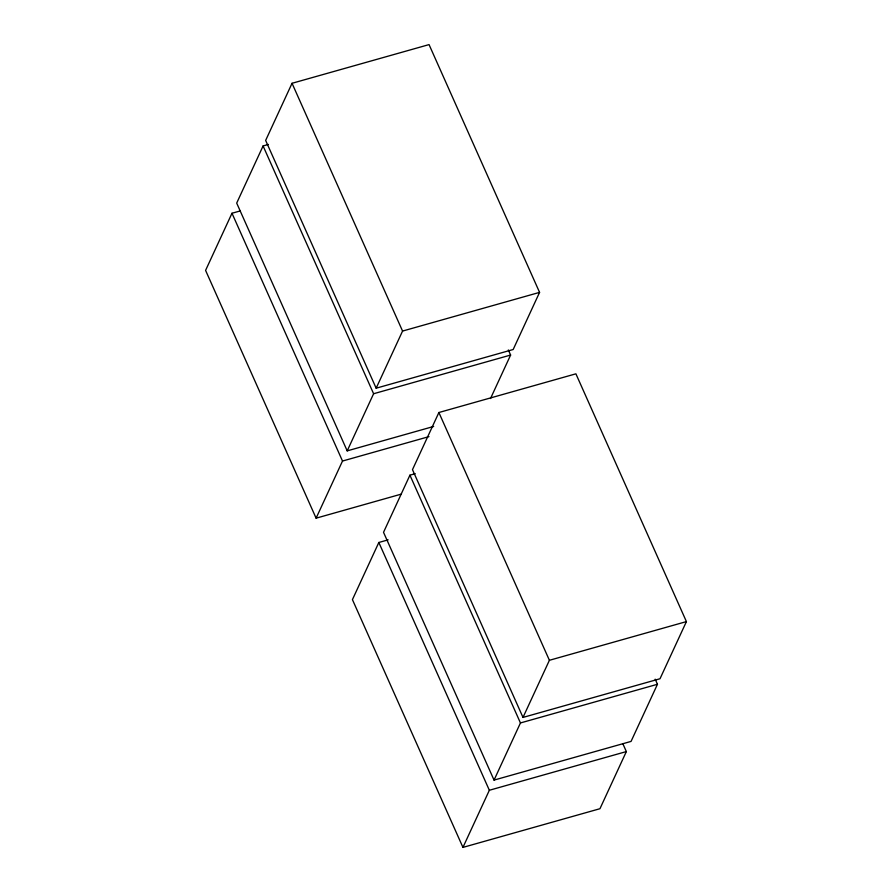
<?xml version="1.0" encoding="UTF-8"?>
<svg xmlns="http://www.w3.org/2000/svg" width="892" height="892" viewBox="0 0 892 892"><rect width="100%" height="100%" fill="white"/><g stroke="black" fill="none" stroke-linecap="round" stroke-linejoin="round"><path stroke-width="1.34" d="M239.97 211.003L231.987 213.255L205.584 270.399L316.103 518.174L401.233 494.135M268.414 144.448L263.084 145.953L236.692 203.097L347.2 450.873L433.668 426.454M292.041 83.291L265.649 140.423L376.156 388.198L513.168 349.519L539.571 292.375L429.052 44.6L292.041 83.291L402.56 331.066L376.156 388.198M316.103 518.174L342.506 461.041L231.987 213.255M347.2 450.873L373.603 393.74L263.084 145.953M388.143 539.85L378.832 542.481L352.429 599.625L462.948 847.4L599.959 808.709L626.351 751.577L622.951 743.95M415.248 473.674L409.93 475.18L383.527 532.323L494.045 780.099L631.057 741.408L657.46 684.276L655.185 679.191M438.886 412.517L412.483 469.649L523.002 717.424L660.013 678.745L686.416 621.601L575.898 373.826L438.886 412.517L549.405 660.292L523.002 717.424M490.522 398.523L510.614 355.049L508.34 349.965M462.948 847.4L489.351 790.267L378.832 542.481M494.045 780.099L520.449 722.955L409.93 475.18M402.56 331.066L539.571 292.375M373.603 393.74L510.614 355.049M342.506 461.041L428.963 436.623M549.405 660.292L686.416 621.601M520.449 722.955L657.46 684.276M489.351 790.267L626.351 751.577"/></g></svg>
